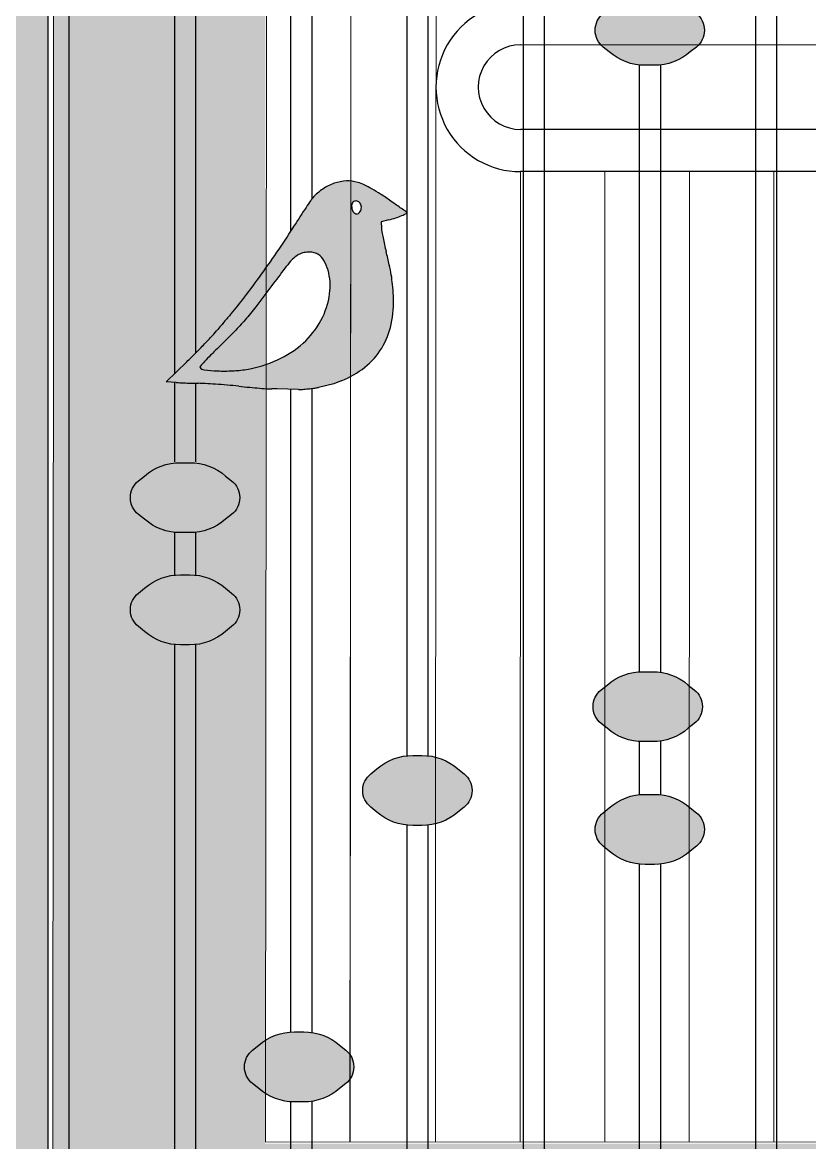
# Model space of a CAD drawing. Header units: millimetres. Extents: x 35877 to 3066687, y -650199 to -40525.
# Drawn here: x 147578.31 to 147596.94, y -179787.56 to -179761.06 of the extents above; entities that cross this region are included whole.
import ezdxf

# ---------------------------------------------------------------- set-up
doc = ezdxf.new("R2010")
doc.units = ezdxf.units.MM
doc.header["$MEASUREMENT"] = 0
for name, color, linetype, lineweight in [('A8_FURNITURE', 32, 'Continuous', 30), ('dim05', 1, 'Continuous', 13), ('Elevation 4.5', 206, 'Continuous', 5), ('FURNITURE', 32, 'Continuous', 9), ('NAME PLATE', 7, 'Continuous', 25)]:
    doc.layers.add(name, color=color, linetype=linetype, lineweight=lineweight)

msp = doc.modelspace()

# ---------------------------------------------------------------- hatches: boundary and pattern name
at = {"layer": 'dim05', "lineweight": 0, "true_color": 0xa47149, "transparency": 33554630}
h = msp.add_hatch(color=35, dxfattribs=at)
h.dxf.hatch_style = 1
h.paths.add_polyline_path([(147618.895087159, -179709.6314368185), (147572.9029963468, -179709.6314368185), (147572.9106457575, -179801.5907615923), (147618.9027365698, -179801.5907615923), (147618.9014972719, -179786.6922291036), (147612.9027365698, -179786.6922291036), (147612.9027365698, -179789.5907615923, -0.4142135623730951), (147609.9027365698, -179792.5907615923), (147581.9051832111, -179792.5907615923, -0.4142135623730951), (147578.9051832111, -179789.5907615923), (147578.9051832111, -179720.5966616372, -0.4142135623730951), (147581.9051832111, -179717.5966616372), (147609.9027365698, -179717.5966616372, -0.4142135623730951), (147612.9027365698, -179720.5966616372), (147612.9027365698, -179747.4923639864), (147618.8982365273, -179747.4923639864)])
at = {"layer": 'Elevation 4.5', "lineweight": 0, "true_color": 0x000000, "transparency": 33554628}
h = msp.add_hatch(color=18, dxfattribs=at)
h.dxf.hatch_style = 1
h.paths.add_polyline_path([(147594.4472434222, -179761.2517972006, 0.2335693837455621), (147594.2572100325, -179760.8516572345), (147594.1125403645, -179760.7373578522, 0.1866468864992518), (147593.2624675889, -179760.4208613623), (147593.0461343639, -179760.4208613623, 0.1866468864992447), (147592.1960615884, -179760.7373578522), (147592.0513919203, -179760.8516572345, 0.2294381312187929), (147591.8613585306, -179761.243984522, 0.2335693837448415), (147592.0513919203, -179761.6441244881), (147592.1960615884, -179761.7584238704, 0.1866468864992493), (147593.0461343639, -179762.0749203603), (147593.2624675889, -179762.0749203603, 0.1866468864992456), (147594.1125403645, -179761.7584238704), (147594.2572100325, -179761.6441244882, 0.2294381312761698)])
h = msp.add_hatch(color=18, dxfattribs=at)
h.dxf.hatch_style = 1
edge = h.paths.add_edge_path()
edge.add_arc((147603.9788648752, -179777.9458334487), 22.71277757108558, 507.18851789711357, 507.8382754307384, ccw=False)
edge.add_arc((147598.6987536868, -179774.5415361933), 16.43035654375045, 506.36276235670414, 507.1885178933482, ccw=False)
edge.add_arc((147599.6774557318, -179775.19273252), 17.60590507442646, 505.7126965902337, 506.36267839571167, ccw=False)
edge.add_arc((147585.6885792665, -179765.6547096877), 0.674793347500813, 498.8310564494863, 505.71269656689344, ccw=False)
edge.add_arc((147586.085295898, -179766.0016291902), 1.201801152872894, 484.0079692633073, 498.83105645645423, ccw=False)
edge.add_arc((147586.0637162072, -179765.9696455795), 1.163218327600577, 468.8201198875571, 484.007969265302, ccw=False)
edge.add_arc((147586.0264799172, -179765.8603964965), 1.047797777297143, 452.784597418169, 468.8200135968284, ccw=False)
edge.add_arc((147586.0126094197, -179765.5752223613), 0.7622865198643559, 432.43001919093206, 452.78459742634254, ccw=False)
edge.add_arc((147585.8534027721, -179766.0780191613), 1.289687106465092, 425.01576951251707, 432.4300191824818, ccw=False)
edge.add_arc((147585.2898324891, -179767.2874685027), 2.62399560651567, 420.65778612325323, 425.015769527549, ccw=False)
edge.add_arc((147584.6822815526, -179768.3682449471), 3.863832637452334, 417.08159717631605, 420.65778610862327, ccw=False)
edge.add_arc((147582.1000764338, -179772.3569166557), 8.615388727239672, 415.1179514214472, 417.0815971825976, ccw=False)
edge.add_arc((147554.6213339863, -179811.7730822753), 56.66448235709579, 414.95139004013964, 415.11795143395045, ccw=False)
edge.add_arc((147568.1012491592, -179792.5564883786), 33.19140002734221, 414.70247114536494, 414.95138999453985, ccw=False)
edge.add_arc((147547.4836270451, -179821.6784635932), 68.87298886579251, 414.599881686053, 414.7024711920124, ccw=False)
edge.add_arc((147587.2332499833, -179765.7455550537), 0.2543122433924807, 409.23396222174586, 414.5998816835639, ccw=False)
edge.add_arc((147587.3880929223, -179765.5659526639), 0.01717651394238802, 298.2086449427716, 409.2339621064502, ccw=False)
edge.add_arc((147586.7096898181, -179764.3011944766), 1.452392192579913, 293.39255604367804, 298.2086449264236, ccw=False)
edge.add_arc((147586.6385666086, -179764.1367798338), 1.631530925651959, 287.9265988577175, 293.39255603968763, ccw=False)
edge.add_arc((147586.473900634, -179763.6277722088), 2.166510967779784, 283.5076512464655, 287.9265988597203, ccw=False)
edge.add_line((147586.9799438915, -179765.7343547482), (147586.7956389343, -179765.778628485))
edge.add_line((147586.7956389343, -179765.778628485), (147586.8046881296, -179765.9336148762))
edge.add_arc((147587.5564963222, -179765.8897190274), 0.7530885764697608, 183.3415367850405, 189.8132274063442)
edge.add_arc((147592.2484043142, -179765.0781702506), 5.514665208493895, 189.8132273977349, 191.3045693805245)
edge.add_arc((147592.8990893324, -179764.9481035155), 6.178222552240888, 191.3045063873774, 192.83882660824)
edge.add_arc((147593.1502754159, -179764.8908611393), 6.435848517784304, 192.8387855309574, 194.327813124649)
edge.add_arc((147575.2346916033, -179769.4667491619), 12.0548760364553, 372.79593632246485, 374.32781313336847, ccw=False)
edge.add_arc((147583.0974611846, -179767.6809581801), 3.991862026780903, 369.3030193230325, 372.795936313089, ccw=False)
edge.add_arc((147583.7104653221, -179767.5805373959), 3.370687006033028, 365.4349192712607, 369.3029465733015, ccw=False)
edge.add_arc((147580.5597743877, -179767.8803028538), 6.535606071972467, 363.0776751452507, 365.434919261805, ccw=False)
edge.add_arc((147584.4832506389, -179767.6693481793), 2.606462683265474, 348.2130280679449, 363.0776751474744, ccw=False)
edge.add_arc((147585.2790436915, -179767.8354091717), 1.793527977553087, 328.5414436490827, 348.21302806692677, ccw=False)
edge.add_arc((147585.3439395842, -179767.8751128859), 1.717449979413286, 308.3756672838874, 328.5414436466636, ccw=False)
edge.add_arc((147585.0168346291, -179767.4620488991), 2.244346087587395, 291.87328044192355, 308.37566728397655, ccw=False)
edge.add_line((147585.8529771001, -179769.5448247221), (147585.6738630064, -179769.6167311171))
edge.add_line((147585.6738630064, -179769.6167311171), (147585.3146137048, -179769.6985308129))
edge.add_arc((147585.0196452675, -179768.1590640851), 1.567470632925063, 277.56564977978604, 280.84665759657577, ccw=False)
edge.add_arc((147584.476638835, -179764.070724802), 5.691712875962254, 276.30901441719755, 277.5656498050415, ccw=False)
edge.add_arc((147584.415192506, -179763.514952587), 6.250871535311828, 275.0656264996744, 276.3090143952424, ccw=False)
edge.add_arc((147584.5456137369, -179764.9862623497), 4.773792622310335, 273.5437563876856, 275.06562649984016, ccw=False)
edge.add_line((147584.8406856314, -179769.7509269316), (147584.3338458863, -179769.7352131354))
edge.add_line((147584.3338458863, -179769.7352131354), (147584.2079142595, -179769.7352131354))
edge.add_arc((147584.2079142599, -179768.6866368793), 1.048576256143861, 265.59734921097856, 269.99999997773614, ccw=False)
edge.add_arc((147586.3822129134, -179740.4461845292), 29.37260710579882, 265.2029313430513, 265.59734923576883, ccw=False)
edge.add_arc((147586.1785656415, -179742.8732949646), 26.9369681186945, 264.689736578647, 265.20285114690364, ccw=False)
edge.add_arc((147587.1596569064, -179732.3184361601), 37.53732586980061, 264.28949384960623, 264.68967636624086, ccw=False)
edge.add_arc((147581.4517096505, -179789.3987839683), 19.82770500941959, 444.2894938446994, 445.0815518794412)
edge.add_arc((147581.3710666518, -179790.3357205211), 20.76810566715427, 445.0815098229188, 445.8465121889648)
edge.add_arc((147581.5350447411, -179788.0775358141), 18.50397515314464, 445.8464822961825, 446.602538210004)
edge.add_arc((147582.4445478254, -179772.7573935353), 3.156859616249403, 446.6025382128933, 449.3996516514537)
edge.add_arc((147582.5611573202, -179761.6288757473), 7.972269097740296, 268.96301938768136, 269.39965163686344, ccw=False)
edge.add_line((147582.4168772836, -179769.599839167), (147581.7066848786, -179769.5640724422))
edge.add_arc((147565.5823974922, -179752.2557480985), 23.65524752161354, 312.9716816911183, 316.0595494074697)
edge.add_arc((147571.074857741, -179757.5708431427), 16.01214733226215, 316.1165142699844, 317.103223198142)
edge.add_arc((147579.9696612718, -179765.8354722325), 3.870416654803198, 317.1032232022504, 319.9367719981558)
edge.add_arc((147658.5487468585, -179831.9190608392), 98.80242968147073, 499.8483155018872, 499.9367720008196, ccw=False)
edge.add_arc((147645.3371760481, -179820.7736250075), 81.51757089850346, 499.7442981335809, 499.84824900162573, ccw=False)
edge.add_arc((147642.0457183325, -179817.9867242835), 77.20474009557171, 499.6546188707312, 499.7442492773851, ccw=False)
edge.add_arc((147587.707935662, -179771.8308919355), 5.909891156234724, 499.0555394568858, 499.6546188897753, ccw=False)
edge.add_arc((147577.3696221581, -179762.8615124816), 7.776981894013973, 319.0555394373171, 322.7772869498338)
edge.add_arc((147564.0364343516, -179752.732738871), 24.52111375975269, 322.7772869481498, 324.358603487159)
edge.add_arc((147562.1435094238, -179751.3754680134), 26.85035160999695, 324.3586034888878, 325.9132567067927)
edge.add_arc((147567.6587748223, -179755.1077226652), 20.19093142486694, 325.9132567050606, 327.8382754334737)
edge = h.paths.add_edge_path(flags=16)
edge.add_arc((147586.1010997788, -179765.4149777841), 0.2322651146118047, 320.0565319747831, 335.5046511043514)
edge.add_arc((147586.1530742724, -179765.4386588303), 0.1751499683182469, 335.5046511316532, 368.709610807853)
edge.add_arc((147586.1622951858, -179765.4372462493), 0.1658214834924032, 368.7096107950683, 403.3021900527262)
edge.add_arc((147586.1999265808, -179765.4017815007), 0.1141120038685766, 403.3021900449339, 446.9972035332137)
edge.add_arc((147586.2006349009, -179765.3882785579), 0.1005904958060329, 446.9972035441938, 494.9999851013681)
edge.add_arc((147586.1971603753, -179765.3848040684), 0.09567680006221069, 494.9999690421509, 528.6741215180718)
edge.add_arc((147586.3570435124, -179765.4168269754), 0.2587353297781608, 528.674121517435, 544.70662123329)
edge.add_arc((147586.3703964458, -179765.4157276109), 0.272133442740565, 184.7066212300402, 200.3928668957784)
edge.add_arc((147586.2359358046, -179765.4657140209), 0.1286820390840577, 200.3928669125619, 227.8553518017901)
edge.add_arc((147586.2458319488, -179765.4547788835), 0.1434302898713241, 227.8553517775366, 249.4408274158013)
edge.add_arc((147586.2194502843, -179765.5251183107), 0.06830621089635083, 249.4408274535614, 287.0166619993391)
edge.add_arc((147586.2149106413, -179765.5102852368), 0.08381841382622764, 287.016661967595, 320.0565319813447)
edge = h.paths.add_edge_path(flags=16)
edge.add_arc((147585.1326714156, -179766.8248289826), 0.3224896342936749, 416.488537542685, 435.4540182361438)
edge.add_arc((147585.0881834675, -179766.9962833592), 0.4996217341068242, 435.4540182223546, 449.1167772766733)
edge.add_arc((147585.0876005753, -179767.0340933277), 0.5374361954011544, 449.116777292074, 462.3035776651715)
edge.add_arc((147585.0719293244, -179766.9622400381), 0.4638938039961975, 462.3035776448494, 477.0290246828616)
edge.add_arc((147585.1439371926, -179767.1033866293), 0.622347246046015, 477.0290246944884, 488.8525266191497)
edge.add_arc((147585.2557437726, -179767.242185208), 0.8005767519077509, 488.852526620897, 498.6414718494698)
edge.add_arc((147586.9074171312, -179768.6962077743), 3.00107817356593, 498.6414718435628, 502.7750812498119)
edge.add_arc((147638.3650734921, -179807.7899800444), 67.62470719938264, 502.7750812519495, 503.2057149838819)
edge.add_arc((147549.771632974, -179741.5274000973), 43.00768952093476, 322.362346444899, 323.20571498449453, ccw=False)
edge.add_arc((147577.9829072961, -179763.2825560899), 7.382378137841509, 319.25591349601183, 322.36234644444687, ccw=False)
edge.add_arc((147579.0844555586, -179764.2315127146), 5.928443046414641, 315.6701561243863, 319.2559134963909, ccw=False)
edge.add_arc((147568.5826111193, -179753.9725071952), 20.60958506176154, 314.2519931123239, 315.6701561233273, ccw=False)
edge.add_arc((147595.9083701596, -179782.0212313218), 18.5494245306522, 494.2519931123489, 495.1327331369088)
edge.add_arc((147586.49930939, -179772.6556644997), 5.27372242245683, 495.1327331428471, 497.3791390206788)
edge.add_arc((147588.280452042, -179774.2947063833), 7.694244565161012, 497.379139006891, 498.5496968411185)
edge.add_arc((147582.5292912569, -179769.2153953415), 0.02122358009796283, 498.549696821558, 572.6178815668867)
edge.add_arc((147582.6170320337, -179769.1592441832), 0.125393616470867, 212.6178815554509, 264.115143123585)
edge.add_arc((147583.1470280568, -179764.0172877727), 5.294591959775962, 264.1151431314591, 267.5967918650779)
edge.add_arc((147583.0932052235, -179765.299745371), 4.011005426326134, 267.5967918650412, 272.6627130661531)
edge.add_arc((147583.1543486359, -179766.6144709801), 2.694858799206424, 272.6627130656112, 279.4880150805329)
edge.add_arc((147583.098473674, -179766.2801457837), 3.033820962743133, 279.4880150801967, 294.1875493503518)
edge.add_arc((147583.3875288409, -179766.9236966852), 2.328334852051495, 294.187549350941, 312.1125866089341)
edge.add_arc((147583.5855012552, -179767.1427003628), 2.033113430747092, 312.1125866110718, 331.436589996265)
edge.add_arc((147583.7668987097, -179767.2414484694), 1.826579595609213, 331.436513702412, 352.379205025697)
edge.add_arc((147584.1652120269, -179767.294741958), 1.424716814798801, 352.3792050319467, 363.8392714698197)
edge.add_arc((147584.2784083878, -179767.2871455314), 1.311265848237073, 363.8392714641251, 376.0342070607451)
edge.add_arc((147584.5344606, -179767.2135582736), 1.044849219870216, 376.0342070657481, 389.5828357131268)
edge.add_arc((147585.0805382909, -179766.9035593158), 0.4169159444802546, 389.5828357105138, 416.4885375356303)
h = msp.add_hatch(color=18, dxfattribs=at)
h.dxf.hatch_style = 1
h.paths.add_polyline_path([(147583.448035774, -179772.3117200511, 0.2335693837455621), (147583.2580023844, -179771.911580085), (147583.1133327163, -179771.7972807027, 0.1866468864992518), (147582.2632599408, -179771.4807842128), (147582.0469267158, -179771.4807842128, 0.1866468864992447), (147581.1968539402, -179771.7972807027), (147581.0521842722, -179771.911580085, 0.2294381312187929), (147580.8621508825, -179772.3039073725, 0.2335693837448415), (147581.0521842722, -179772.7040473386), (147581.1968539402, -179772.8183467209, 0.1866468864992493), (147582.0469267158, -179773.1348432108), (147582.2632599408, -179773.1348432108, 0.1866468864992456), (147583.1133327163, -179772.8183467209), (147583.2580023843, -179772.7040473387, 0.2294381312761698)])
h = msp.add_hatch(color=18, dxfattribs=at)
h.dxf.hatch_style = 1
h.paths.add_polyline_path([(147583.4480872805, -179774.9657790492, 0.2335693837455621), (147583.2580538908, -179774.565639083), (147583.1133842228, -179774.4513397008, 0.1866468864992518), (147582.2633114472, -179774.1348432108), (147582.0469782222, -179774.1348432108, 0.1866468864992447), (147581.1969054466, -179774.4513397008), (147581.0522357786, -179774.5656390831, 0.2294381312187929), (147580.8622023889, -179774.9579663705, 0.2335693837448415), (147581.0522357786, -179775.3581063366), (147581.1969054466, -179775.4724057189, 0.1866468864992493), (147582.0469782222, -179775.7889022089), (147582.2633114472, -179775.7889022089, 0.1866468864992456), (147583.1133842228, -179775.4724057189), (147583.2580538907, -179775.3581063367, 0.2294381312761698)])
h = msp.add_hatch(color=18, dxfattribs=at)
h.dxf.hatch_style = 1
h.paths.add_polyline_path([(147594.3982343866, -179777.2485325727, 0.2335693837455621), (147594.2082009969, -179776.8483926066), (147594.0635313289, -179776.7340932243, 0.1866468864992518), (147593.2134585533, -179776.4175967344), (147592.9971253283, -179776.4175967344, 0.1866468864992447), (147592.1470525528, -179776.7340932243), (147592.0023828847, -179776.8483926066, 0.2294381312187929), (147591.812349495, -179777.2407198941, 0.2335693837448415), (147592.0023828847, -179777.6408598602), (147592.1470525528, -179777.7551592425, 0.1866468864992493), (147592.9971253283, -179778.0716557324), (147593.2134585533, -179778.0716557324, 0.1866468864992456), (147594.0635313289, -179777.7551592425), (147594.2082009969, -179777.6408598603, 0.2294381312761698)])
h = msp.add_hatch(color=18, dxfattribs=at)
h.dxf.hatch_style = 1
h.paths.add_polyline_path([(147588.9476795069, -179779.2391062391, 0.2335693837455621), (147588.7576461172, -179778.8389662729), (147588.6129764492, -179778.7246668906, 0.1866468864992518), (147587.7629036736, -179778.4081704007), (147587.5465704486, -179778.4081704007, 0.1866468864992447), (147586.6964976731, -179778.7246668906), (147586.551828005, -179778.8389662729, 0.2294381312187929), (147586.3617946153, -179779.2312935604, 0.2335693837448415), (147586.551828005, -179779.6314335265), (147586.6964976731, -179779.7457329088, 0.1866468864992493), (147587.5465704486, -179780.0622293988), (147587.7629036736, -179780.0622293988, 0.1866468864992456), (147588.6129764492, -179779.7457329088), (147588.7576461172, -179779.6314335266, 0.2294381312761698)])
h = msp.add_hatch(color=18, dxfattribs=at)
h.dxf.hatch_style = 1
h.paths.add_polyline_path([(147594.4472717333, -179780.1604042494, 0.2335693837455621), (147594.2572383437, -179779.7602642833), (147594.1125686756, -179779.645964901, 0.1866468864992518), (147593.2624959001, -179779.3294684111), (147593.0461626751, -179779.3294684111, 0.1866468864992447), (147592.1960898995, -179779.645964901), (147592.0514202315, -179779.7602642833, 0.2294381312187929), (147591.8613868418, -179780.1525915708, 0.2335693837448415), (147592.0514202315, -179780.5527315369), (147592.1960898995, -179780.6670309192, 0.1866468864992493), (147593.0461626751, -179780.9835274091), (147593.2624959001, -179780.9835274091, 0.1866468864992456), (147594.1125686756, -179780.6670309192), (147594.2572383436, -179780.552731537, 0.2294381312761698)])
h = msp.add_hatch(color=18, dxfattribs=at)
h.dxf.hatch_style = 1
h.paths.add_polyline_path([(147586.148846047, -179785.7774240103, 0.2335693837455621), (147585.9588126573, -179785.3772840442), (147585.8141429893, -179785.2629846619, 0.1866468864992518), (147584.9640702137, -179784.946488172), (147584.7477369887, -179784.946488172, 0.1866468864992447), (147583.8976642131, -179785.2629846619), (147583.7529945451, -179785.3772840442, 0.2294381312187929), (147583.5629611554, -179785.7696113317, 0.2335693837448415), (147583.7529945451, -179786.1697512978), (147583.8976642131, -179786.2840506801, 0.1866468864992493), (147584.7477369887, -179786.60054717), (147584.9640702137, -179786.60054717, 0.1866468864992456), (147585.8141429893, -179786.2840506801), (147585.9588126572, -179786.1697512979, 0.2294381312761698)])
at = {"layer": 'NAME PLATE', "lineweight": 0, "true_color": 0x000000, "transparency": 33554687}
h = msp.add_hatch(color=18, dxfattribs=at)
h.dxf.hatch_style = 1
h.set_gradient(color1=(153, 155, 55), color2=(229, 232, 120), name='INVCYLINDER')
h.paths.add_polyline_path([(147613.1547618787, -179722.6648410555, 0.4109880837196706), (147608.1175643893, -179717.6828748545), (147608.1175643893, -179760.6289588093), (147613.1547618787, -179760.625309019)], flags=17)
h.paths.add_polyline_path([(147613.1549290966, -179764.6428467751, 0.9852287181319922), (147613.0925261053, -179760.6443848274), (147608.1175643893, -179760.6289588093), (147608.1175643893, -179787.5897181373), (147584.0554205827, -179787.5897181373), (147584.0554205827, -179717.6825714951, 0.4142438736979137), (147579.0727393104, -179722.6648410984), (147579.0254731785, -179787.6143749796, 0.4139882622943566), (147584.025471699, -179792.6182213986), (147608.0747855956, -179792.6367221513, 0.4196556007892562), (147613.1834233879, -179787.6094928638)])

# ---------------------------------------------------------------- linework, layer by layer
at = {"layer": 'A8_FURNITURE', "linetype": 'ByBlock', "lineweight": 15, "transparency": 33554687}
for p, q in [((147584.1191089646, -179717.6355897042, 531.9840777681574), (147584.056957566, -179787.541776202, -260.0136148767915)), ((147586.1054904509, -179717.6357217444, 2.395492587626329), (147586.0647244937, -179787.5433207451, -1.503754232695003)), ((147588.1067735201, -179717.6358547752, 2.394176148815795), (147588.0938927077, -179764.5926250291)), ((147586.0773620943, -179764.5920637139), (147586.0569494461, -179787.5433147639, -260.7256360141592)), ((147588.0938927077, -179764.5926250291), (147588.0865063391, -179787.5448760695, -260.7256360141592)), ((147590.0938926302, -179764.5931817428), (147590.0865059884, -179787.5464146373, -260.7256360141592)), ((147592.0938925527, -179764.5937384565), (147592.0865056375, -179787.5479532051, -260.7256360141592)), ((147594.0938924752, -179764.5942951703), (147594.0865052868, -179787.5494917728, -260.7256360141592)), ((147596.0938923978, -179764.5948518841), (147596.086504936, -179787.5510303406, -260.7256360141592)), ((147608.0856811329, -179787.5602611151, -260.7256360141592), (147584.056957566, -179787.541776202, -260.7256360141592))]:
    msp.add_line(p, q, dxfattribs=at)
at = {"layer": 'A8_FURNITURE', "linetype": 'ByBlock', "transparency": 33554687}
for p, q in [((147590.0952705029, -179761.5940766179, 0.1018996002810582), (147613.0944422993, -179761.5774121621)), ((147613.0966633989, -179763.5900946099), (147590.0941625015, -179763.5940770008, 0.1018996002810582)), ((147613.0969417558, -179764.5900945711), (147590.0944408583, -179764.5940769621, 0.1018996002810582))]:
    msp.add_line(p, q, dxfattribs=at)
at = {"layer": 'A8_FURNITURE', "linetype": 'ByBlock', "lineweight": 15, "transparency": 33554687}
msp.add_lwpolyline([(147579.0288124727, -179787.7514915137), (147579.0726809636, -179722.6175552919)], dxfattribs=at)
at = {"layer": 'A8_FURNITURE', "linetype": 'ByBlock', "transparency": 33554687}
for radius in [1.999999924652877, 0.9999999246528772]:
    msp.add_arc((147590.0944408583, -179762.5940769599, 0.1018996002810582), radius, 90, 270.0159486753458, dxfattribs=at)
at = {"layer": 'Elevation 4.5', "color": 18, "lineweight": 30, "true_color": 0x000000, "transparency": 33554687}
for p, q in [((147587.9048773809, -179734.7615684504), (147587.9048773809, -179773.2794706501)), ((147587.4048773809, -179734.7827949593), (147587.4048773809, -179773.2695883997)), ((147581.9052851545, -179744.3101903034), (147581.9052851545, -179769.3722949181)), ((147582.4052851545, -179744.3101903034), (147582.4052851545, -179768.8854018935)), ((147590.1546734942, -179749.7137950312), (147590.1546734942, -179792.078230185)), ((147590.6546734942, -179750.5473597735), (147590.6546734942, -179792.0907615923)), ((147584.6550812677, -179753.9806989582), (147584.6550812677, -179766.0072308659)), ((147585.1550812677, -179753.9806989582), (147585.1550812677, -179765.2415197227)), ((147595.6542657206, -179756.0908964085), (147595.6542657206, -179792.078230185)), ((147596.1542657206, -179756.1159736688), (147596.1542657206, -179792.0907615923)), ((147582.4052851545, -179761.2509436775), (147582.4052851545, -179768.8032638753)), ((147581.9052851545, -179761.5506723252), (147581.9052851545, -179769.3722949181)), ((147584.6550812678, -179761.7992228466), (147584.6550812678, -179766.0072308659)), ((147592.9044696074, -179762.0698670815), (147592.9044696074, -179768.3567996701)), ((147592.9044696074, -179762.0698670815), (147592.9044696074, -179776.4253243351)), ((147593.4044696074, -179762.0698670815), (147593.4044696074, -179767.6783956348)), ((147593.4044696074, -179762.0698670815), (147593.4044696074, -179776.4352065855)), ((147586.9799442962, -179765.734354651), (147586.7956389343, -179765.778628485)), ((147586.7956389343, -179765.778628485), (147586.8046880905, -179765.9336142076)), ((147581.7066848786, -179769.5640724422), (147582.1974736015, -179769.0901443688)), ((147581.9473448961, -179769.5808724026), (147581.7066848786, -179769.5640724422)), ((147581.9052851545, -179769.5779363021), (147581.9052851545, -179770.4448739686)), ((147581.9052851545, -179769.5779363021), (147581.9052851545, -179770.4448739686)), ((147582.4052851545, -179769.5996209091), (147582.4052851545, -179770.4448739686)), ((147584.3338458863, -179769.7352131354), (147584.2079132183, -179769.7352131354)), ((147584.8406856314, -179769.7509269316), (147584.3338458863, -179769.7352131354)), ((147584.6550812678, -179769.7451725503), (147584.6550812677, -179778.3553132993)), ((147584.6550812678, -179769.7451725503), (147584.6550812677, -179778.3553132993)), ((147585.1550812677, -179769.7218584341), (147585.1550812677, -179778.3651955496)), ((147585.1550812677, -179769.7218584341), (147585.1550812677, -179778.3651955496)), ((147585.6738630064, -179769.6167311171), (147585.3146137048, -179769.6985308129)), ((147585.852975591, -179769.544825328), (147585.6738630064, -179769.6167311171)), ((147581.9052851545, -179770.4448739686), (147581.9052851545, -179771.4573228734)), ((147582.4052851545, -179770.4448739686), (147582.4052851545, -179771.4573228734)), ((147581.9052851545, -179773.1262790984), (147581.9052851545, -179774.1387280032)), ((147582.4052851545, -179773.1262790983), (147582.4052851545, -179774.1387280032)), ((147587.4048773809, -179773.2695883997), (147587.4048773809, -179778.412055193)), ((147587.9048773809, -179773.2794706501), (147587.9048773809, -179778.412055193)), ((147581.9052851545, -179775.7803380964), (147581.9052851545, -179792.078230185)), ((147582.4052851545, -179775.7803380964), (147582.4052851545, -179792.0907615923)), ((147592.9044696074, -179778.0748741689), (147592.9044696074, -179779.3333532034)), ((147593.4044696074, -179778.0649919185), (147593.4044696074, -179779.3333532034)), ((147584.6550812677, -179778.3553132993), (147584.6550812677, -179784.946403094)), ((147585.1550812677, -179778.3651955496), (147585.1550812677, -179784.9562853444)), ((147587.4048773809, -179780.0536652863), (147587.4048773809, -179788.4354636394)), ((147587.4048773809, -179780.0536652863), (147587.4048773809, -179792.078230185)), ((147587.9048773809, -179780.0536652863), (147587.9048773809, -179788.4354636394)), ((147587.9048773809, -179780.0536652863), (147587.9048773809, -179792.0907615923)), ((147592.9044696074, -179780.9749632967), (147592.9044696074, -179792.078230185)), ((147593.4044696074, -179780.9749632967), (147593.4044696074, -179792.0907615923)), ((147584.6550812677, -179786.5959529278), (147584.6550812677, -179792.078230185)), ((147585.1550812677, -179786.5860706774), (147585.1550812677, -179792.0907615923))]:
    msp.add_line(p, q, dxfattribs=at)
msp.add_lwpolyline([(147612.4027365698, -179747.4923639864), (147612.4027365698, -179720.5966616372, 0.4142135623730951), (147609.9027365698, -179718.0966616372), (147581.9051832111, -179718.0966616372, 0.4142135623730951), (147579.4051832111, -179720.5966616372), (147579.4051832111, -179789.5907615923, 0.4142135623730951), (147581.9051832111, -179792.0907615923), (147609.9027365698, -179792.0907615923, 0.4142135623730951), (147612.4027365698, -179789.5907615923), (147612.4027365698, -179786.6922291036)], format="xyb", dxfattribs=at)
for points in [[(147594.4474120532, -179761.2451556956), (147594.4474120532, -179761.2529683742, -0.2294381312374742), (147594.2573786635, -179761.6452956617), (147594.1127089954, -179761.759595044, -0.1866468864992491), (147593.2626362199, -179762.0760915339), (147593.0463029949, -179762.0760915339, -0.1866468864992491), (147592.1962302193, -179761.759595044), (147592.0515605513, -179761.6452956617, -0.2294381312374742), (147591.8615271616, -179761.2529683742), (147591.8615271616, -179761.2451556956, -0.2294381312374741), (147592.0515605513, -179760.8528284081), (147592.1962302193, -179760.7385290258, -0.1866468864992491), (147593.0463029949, -179760.4220325359), (147593.2626362199, -179760.4220325359, -0.1866468864992491), (147594.1127089954, -179760.7385290258), (147594.2573786635, -179760.8528284081, -0.2294381312374741)], [(147586.1295066977, -179765.3171503177, 0.147998), (147586.1033467633, -179765.3660142768, 0.070065), (147586.0991803036, -179765.4380528184, 0.06855499999999999), (147586.1153187657, -179765.5105537032, 0.120405), (147586.1495895315, -179765.561125699, 0.09446399999999999), (147586.1954628991, -179765.5890741064, 0.16544), (147586.2394399488, -179765.5904340956, 0.145171), (147586.2791723671, -179765.5640993344, 0.06750700000000001), (147586.3124596795, -179765.5112797873, 0.145904), (147586.3262048048, -179765.4121384577, 0.152099), (147586.2829709796, -179765.323517989, 0.193), (147586.2059038242, -179765.2878261498, 0.212568)], [(147584.8611169603, -179766.5490141816, 0.051635), (147584.7535289949, -179766.6187243409, 0.042739), (147584.6548390291, -179766.7131893432, 0.018038), (147584.5177594149, -179766.880717151, 0.001879), (147584.2118095653, -179767.2865847561, -0.00368), (147583.8289186515, -179767.7907329058, -0.013555), (147583.5760300786, -179768.1009048227, -0.015647), (147583.3252373473, -179768.3742421018, -0.006188), (147582.9642907777, -179768.7346983138, 0.003843), (147582.7615885285, -179768.9352356332, 0.009801), (147582.618646661, -179769.0845855348, 0.005108), (147582.5133835498, -179769.2013459568, 0.334926), (147582.5114149579, -179769.2268355463, 0.228559), (147582.6041755306, -179769.2839769752, 0.015192), (147582.9250020351, -179769.3072224099, 0.022109), (147583.2795450992, -179769.3064200497, 0.029789), (147583.5985671226, -179769.2724653149, 0.06422699999999999), (147584.3415012464, -179769.0476269649, 0.078375), (147584.9488990502, -179768.650910121, 0.084521), (147585.3711842873, -179768.1147530009, 0.091628), (147585.5773446843, -179767.4836847016, 0.050044), (147585.5867323042, -179767.1993579782, 0.053263), (147585.5386620167, -179766.9249592319, 0.059186), (147585.4431062952, -179766.6977357336, 0.11794), (147585.3107200435, -179766.555945643, 0.082944), (147585.2136653664, -179766.5126759045, 0.059685), (147585.0958848143, -179766.4967209843, 0.057602), (147584.9730771491, -179766.5090009083, 0.06434)], [(147583.4482276003, -179772.3015677124), (147583.4482276003, -179772.309380391, -0.2294381312374742), (147583.2581942106, -179772.7017076785), (147583.1135245426, -179772.8160070608, -0.1866468864992491), (147582.263451767, -179773.1325035508), (147582.047118542, -179773.1325035508, -0.1866468864992491), (147581.1970457665, -179772.8160070608), (147581.0523760984, -179772.7017076785, -0.2294381312374742), (147580.8623427087, -179772.3093803911), (147580.8623427087, -179772.3015677124, -0.2294381312374741), (147581.0523760984, -179771.9092404249), (147581.1970457665, -179771.7949410426, -0.1866468864992491), (147582.047118542, -179771.4784445527), (147582.263451767, -179771.4784445527, -0.1866468864992491), (147583.1135245426, -179771.7949410426), (147583.2581942106, -179771.9092404249, -0.2294381312374741)], [(147583.4482276003, -179774.9556267105), (147583.4482276003, -179774.9634393891, -0.2294381312374742), (147583.2581942106, -179775.3557666766), (147583.1135245426, -179775.4700660589, -0.1866468864992491), (147582.263451767, -179775.7865625488), (147582.047118542, -179775.7865625488, -0.1866468864992491), (147581.1970457665, -179775.4700660589), (147581.0523760984, -179775.3557666766, -0.2294381312374742), (147580.8623427087, -179774.9634393891), (147580.8623427087, -179774.9556267105, -0.2294381312374741), (147581.0523760984, -179774.563299423), (147581.1970457665, -179774.4490000407, -0.1866468864992491), (147582.047118542, -179774.1325035508), (147582.263451767, -179774.1325035508, -0.1866468864992491), (147583.1135245426, -179774.4490000407), (147583.2581942106, -179774.563299423, -0.2294381312374741)], [(147594.3983747064, -179777.2461929127), (147594.3983747064, -179777.2540055913, -0.2294381312374742), (147594.2083413168, -179777.6463328788), (147594.0636716487, -179777.7606322611, -0.1866468864992491), (147593.2135988732, -179778.077128751), (147592.9972656482, -179778.077128751, -0.1866468864992491), (147592.1471928726, -179777.7606322611), (147592.0025232046, -179777.6463328788, -0.2294381312374742), (147591.8124898149, -179777.2540055913), (147591.8124898149, -179777.2461929127, -0.2294381312374741), (147592.0025232046, -179776.8538656252), (147592.1471928726, -179776.7395662429, -0.1866468864992491), (147592.9972656482, -179776.423069753), (147593.2135988732, -179776.423069753, -0.1866468864992491), (147594.0636716487, -179776.7395662429), (147594.2083413168, -179776.8538656252, -0.2294381312374741)], [(147588.9478198267, -179779.2289539003), (147588.9478198267, -179779.2367665789, -0.2294381312374742), (147588.757786437, -179779.6290938664), (147588.613116769, -179779.7433932487, -0.1866468864992491), (147587.7630439934, -179780.0598897387), (147587.5467107684, -179780.0598897387, -0.1866468864992491), (147586.6966379929, -179779.7433932487), (147586.5519683248, -179779.6290938664, -0.2294381312374742), (147586.3619349352, -179779.236766579), (147586.3619349352, -179779.2289539003, -0.2294381312374741), (147586.5519683248, -179778.8366266128), (147586.6966379929, -179778.7223272305, -0.1866468864992491), (147587.5467107685, -179778.4058307406), (147587.7630439934, -179778.4058307406, -0.1866468864992491), (147588.613116769, -179778.7223272305), (147588.7577864371, -179778.8366266128, -0.2294381312374741)], [(147594.4474120532, -179780.1502519107), (147594.4474120532, -179780.1580645894, -0.2294381312374742), (147594.2573786635, -179780.5503918769), (147594.1127089955, -179780.6646912592, -0.1866468864992491), (147593.2626362199, -179780.9811877491), (147593.0463029949, -179780.9811877491, -0.1866468864992491), (147592.1962302193, -179780.6646912592), (147592.0515605513, -179780.5503918768, -0.2294381312374742), (147591.8615271616, -179780.1580645894), (147591.8615271616, -179780.1502519107, -0.2294381312374741), (147592.0515605513, -179779.7579246233), (147592.1962302193, -179779.6436252409, -0.1866468864992491), (147593.0463029949, -179779.327128751), (147593.2626362199, -179779.327128751, -0.1866468864992491), (147594.1127089955, -179779.6436252409), (147594.2573786635, -179779.7579246233, -0.2294381312374741)], [(147586.1489863668, -179785.7672716716), (147586.1489863668, -179785.7750843503, -0.2294381312374742), (147585.9589529771, -179786.1674116377), (147585.8142833091, -179786.28171102, -0.1866468864992491), (147584.9642105335, -179786.59820751), (147584.7478773085, -179786.59820751, -0.1866468864992491), (147583.897804533, -179786.28171102), (147583.7531348649, -179786.1674116377, -0.2294381312374742), (147583.5631014752, -179785.7750843503), (147583.5631014752, -179785.7672716716, -0.2294381312374741), (147583.7531348649, -179785.3749443841), (147583.897804533, -179785.2606450018, -0.1866468864992491), (147584.7478773085, -179784.9441485119), (147584.9642105335, -179784.9441485119, -0.1866468864992491), (147585.8142833091, -179785.2606450018), (147585.9589529771, -179785.3749443841, -0.2294381312374741)]]:
    msp.add_lwpolyline(points, format="xyb", close=True, dxfattribs=at)
for centre, radius, start, end in [((147586.0637162072, -179765.9696455796), 1.163218327678083, 108.8210616141255, 124.0096694730782), ((147586.0264799173, -179765.8603964966), 1.04779777737952, 92.78452571419041, 108.8210590629003), ((147586.0126094197, -179765.5752223613), 0.7622865199143046, 72.42988820924937, 92.78449885867457), ((147585.8534027723, -179766.0780191613), 1.289687106467398, 65.01570529365358, 72.4299417745302), ((147585.2898324889, -179767.287468502), 2.623995605995932, 60.65765877423183, 65.01573794789464), ((147585.6885792666, -179765.6547096877), 0.6747933476355904, 138.8310371639404, 145.7127123353006), ((147586.0852958981, -179766.0016291901), 1.201801152876731, 124.0096148930112, 138.8310456277396), ((147584.6822815527, -179768.3682449477), 3.863832637864203, 57.08158734333213, 60.65769963805926), ((147582.1000764346, -179772.3569166555), 8.615388726649833, 55.1179998655878, 57.08159277436732), ((147598.6987536871, -179774.5415361924), 16.43035654344781, 146.3602855489804, 147.1885497317597), ((147599.6774557287, -179775.1927325228), 17.60590507348274, 145.712697182425, 146.3603669502556), ((147554.6213339791, -179811.7730822655), 56.66448235315305, 54.95134268872128, 55.11795878769708), ((147568.1012491756, -179792.5564883898), 33.19140002708405, 54.70264562618922, 54.9513092135975), ((147547.483627047, -179821.6784635863), 68.87298885913003, 54.59988122821767, 54.7025552582511), ((147603.9788648759, -179777.9458334487), 22.7127775716815, 147.1885409267844, 147.8382733265157), ((147586.4739006342, -179763.6277722091), 2.166510967498774, 283.5076622482304, 287.9266817824986), ((147586.6385666087, -179764.1367798333), 1.631530926074752, 287.9267089657632, 293.3926064958074), ((147586.7096898182, -179764.3011944767), 1.452392192378978, 293.3926127277934, 298.2086453044901), ((147587.2332499833, -179765.7455550539), 0.2543122435719983, 49.23395827004256, 54.59975870108345), ((147587.3880929223, -179765.5659526639), 0.01717651394821247, 298.2086769354035, 49.23390349084485), ((147567.6587748219, -179755.1077226657), 20.19093142500675, 325.9134140552264, 327.8382778036186), ((147587.5564963222, -179765.8897190273), 0.7530885764547112, 183.3414858441903, 189.8132714206354), ((147592.2484043151, -179765.0781702506), 5.514665209368815, 189.8132334049666, 191.3035902128873), ((147592.899089332, -179764.9481035146), 6.178222552010446, 191.3036323956892, 192.8389071391139), ((147562.1435094236, -179751.3754680123), 26.85035161077118, 324.3588497803109, 325.9133750281068), ((147593.1502754152, -179764.8908611389), 6.435848517269968, 192.8388628341438, 194.3278446022481), ((147575.2346916028, -179769.4667491603), 12.05487603655545, 12.79595917374747, 14.3277963230492), ((147583.0974611849, -179767.6809581804), 3.991862026580391, 9.303983261065174, 12.79600535037781), ((147564.0364343517, -179752.7327388715), 24.5211137593664, 322.7773055829751, 324.3588731754326), ((147583.7104653217, -179767.5805373954), 3.370687006320364, 5.434928003731861, 9.304088135798724), ((147580.5597743877, -179767.8803028535), 6.535606071959995, 3.077629347239513, 5.434923765949595), ((147577.369622158, -179762.861512481), 7.776981894470183, 319.0555098960536, 322.7773457037558), ((147584.4832506391, -179767.6693481793), 2.606462683102706, 348.2129954071508, 3.07756031884277), ((147645.3371760501, -179820.7736250123), 81.51757090312233, 139.746018927344, 139.8482345932644), ((147642.0457183416, -179817.986724281), 77.20474010099319, 139.6546221489874, 139.7460662081783), ((147587.7079356612, -179771.8308919356), 5.909891155698539, 139.0555783218866, 139.6546616275798), ((147579.9696612718, -179765.8354722321), 3.870416655076666, 317.1031617697629, 319.9368666134882), ((147658.5487468656, -179831.919060852), 98.8024296951526, 139.8483036123353, 139.9367682921998), ((147585.2790436916, -179767.8354091717), 1.793527977537208, 328.542736564398, 348.2129806023616), ((147569.8074326979, -179756.3518999987), 17.77060933858912, 315.1373363472965, 316.1166298543109), ((147571.0748577397, -179757.5708431449), 16.01214733164903, 316.1165811297475, 317.1032083574979), ((147572.1012429824, -179758.6347410553), 14.53441884502409, 313.9987664827189, 315.1373388482154), ((147585.3439395842, -179767.8751128859), 1.717449979410189, 308.375330574048, 328.5427938371463), ((147585.0168346291, -179767.4620488991), 2.244346087537092, 291.8732389279165, 308.3754096230564), ((147582.3146693993, -179764.3189600092), 5.274717938023607, 266.0067643554096, 267.2349449276284), ((147582.6916402753, -179756.5136226483), 13.08915319337521, 267.2349539160567, 267.8578720971102), ((147582.7109430182, -179755.9970716754), 13.60606469751603, 267.8579505656648, 268.4765142992965), ((147582.5611573193, -179761.6288757483), 7.972269096788517, 268.4765259327656, 269.3996705361492), ((147582.4445478254, -179772.7573935357), 3.156859616601853, 86.60256285979156, 89.3996039381618), ((147581.5350447405, -179788.077535815), 18.50397515404232, 85.84647004990286, 86.60254241329741), ((147581.3710666525, -179790.3357205214), 20.7681056674129, 85.0814908770329, 85.84650128126262), ((147581.451709651, -179789.3987839682), 19.8277050092522, 84.2894783309214, 85.08153203304984), ((147587.1596569097, -179732.3184361614), 37.53732586885415, 264.2895020406215, 264.6896553610252), ((147586.1785656417, -179742.8732949612), 26.93696812207203, 264.6897073106216, 265.2028474573946), ((147586.3822129162, -179740.4461845295), 29.37260710572787, 265.2029279507498, 265.5973517088049), ((147584.2079142596, -179768.6866368797), 1.048576255737577, 265.5974186441508, 269.9999431039906), ((147584.5456137371, -179764.9862623506), 4.773792621397258, 273.5437563888298, 275.0655099281179), ((147584.4151925049, -179763.5149525879), 6.250871534586711, 275.0655374832266, 276.3088437040395), ((147584.4766388363, -179764.0707248018), 5.691712876012644, 276.3088269270941, 277.5656545473372), ((147585.0196452672, -179768.1590640854), 1.567470632715429, 277.5656670727859, 280.8466576100875)]:
    msp.add_arc(centre, radius, start, end, dxfattribs=at)
at = {"layer": 'FURNITURE', "lineweight": 30, "transparency": 33554687}
msp.add_lwpolyline([(147612.9027365698, -179747.4923639864), (147612.9027365698, -179720.5966616372, 0.414213562373095), (147609.9027365698, -179717.5966616372), (147581.9051832111, -179717.5966616372, 0.414213562373095), (147578.9051832111, -179720.5966616372), (147578.9051832111, -179789.5907615923, 0.414213562373095), (147581.9051832111, -179792.5907615923), (147609.9027365698, -179792.5907615923, 0.414213562373095), (147612.9027365698, -179789.5907615923), (147612.9027365698, -179786.6922291036)], format="xyb", dxfattribs=at)

doc.saveas('drawing.dxf')
